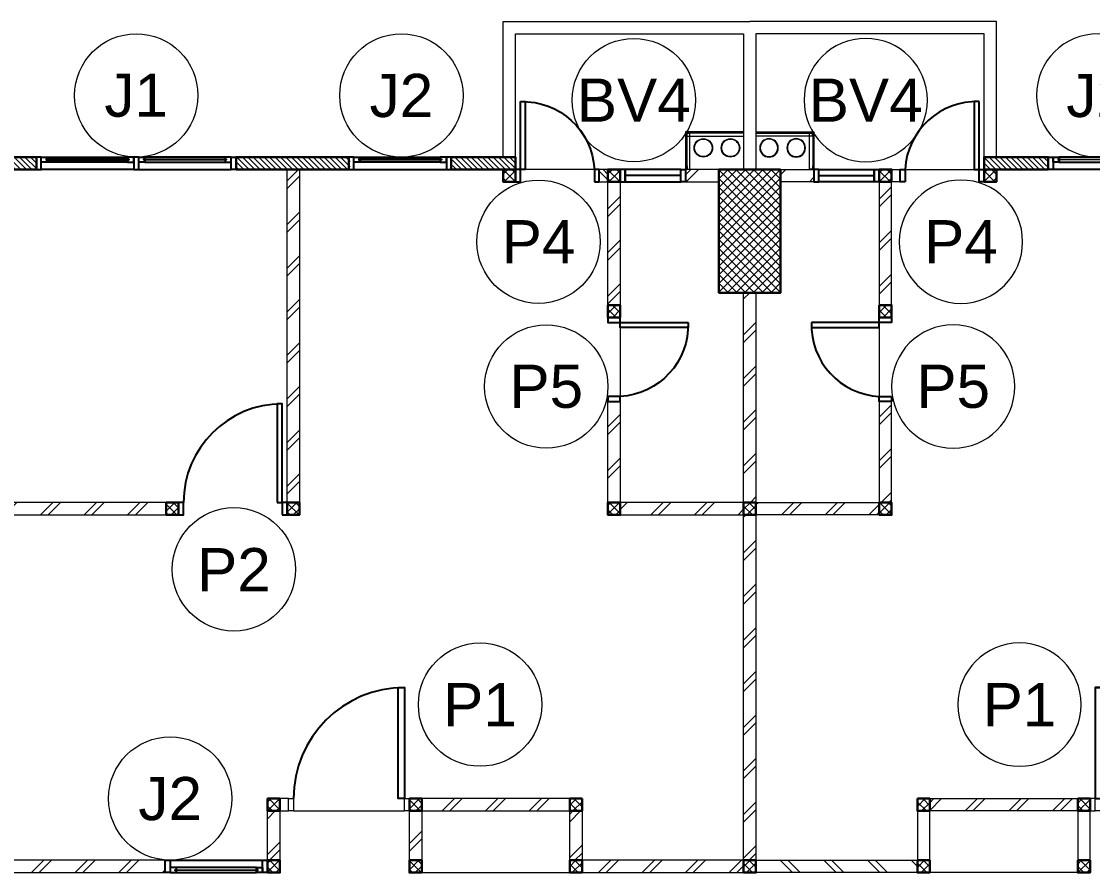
# Model space of a CAD drawing. Header units: millimetres. Extents: x -108 to 351, y -17 to 192.
# Drawn here: x 127.67 to 136.35, y 7.9 to 14.8 of the extents above; entities that cross this region are included whole.
import ezdxf
from ezdxf.enums import TextEntityAlignment as Align

# ---------------------------------------------------------------- set-up
doc = ezdxf.new("R2010")
doc.units = ezdxf.units.MM
for name, color, linetype, lineweight in [('ars', 11, 'Continuous', 0), ('KACA', 151, 'Continuous', 5), ('KOL', 1, 'Continuous', 30), ('KOLOM', 4, 'Continuous', 9), ('lan', 7, 'Continuous', 15), ('NOT', 7, 'Continuous', 20), ('tem', 5, 'Continuous', 20)]:
    doc.layers.add(name, color=color, linetype=linetype, lineweight=lineweight)
doc.layers.add('Kusen', color=30, linetype='Continuous')
doc.styles.add('S', font='simplex', dxfattribs={"width": 0.75})
doc.styles.get("Standard").update_dxf_attribs({"font": 'arial.ttf'})
pattern_1 = [(135, (-516.411525, -325.874947), (0.0220970869, 0.0220970869), [])]
pattern_2 = [(45, (0, 0), (-0.1767767, 0.1767767), []), (45, (0.0625, 0), (-0.1767767, 0.1767767), [])]

# ---------------------------------------------------------------- blocks, each defined once
blk = doc.blocks.new('k2')
at = {"layer": 'ars'}
h = blk.add_hatch(dxfattribs=at)
h.set_pattern_fill('_USER', color=256, scale=0.05, angle=45, double=1, pattern_type=0)
h.set_pattern_definition([(45, (0, -5), (-0.03535534, 0.03535534), []), (135, (0, -5), (-0.03535534, -0.03535534), [])])
h.paths.add_polyline_path([(-0.25, -0.5), (0.25, -0.5), (0.25, 0.5), (-0.25, 0.5)])
at = {"layer": 'KOL'}
blk.add_lwpolyline([(-0.25, -0.5), (0.25, -0.5), (0.25, 0.5), (-0.25, 0.5)], close=True, dxfattribs=at)
blk = doc.blocks.new('T. J1')
at = {"layer": 'Kusen'}
for p, q in [((-0.7188, 0.1), (-0.0688, 0.1)), ((0.7212, 0.1), (0.0712, 0.1)), ((-0.0188, 0), (-0.7688, 0)), ((-0.0688, 0.06), (-0.7188, 0.06)), ((0.0212, 0), (0.7712, 0)), ((0.0712, 0.06), (0.7212, 0.06))]:
    blk.add_line(p, q, dxfattribs=at)
for points in [[(-0.8088, 0), (-0.7688, 0), (-0.7688, 0.1), (-0.8088, 0.1)], [(-0.0188, 0), (0.0212, 0), (0.0212, 0.1), (-0.0188, 0.1)], [(0.8112, 0), (0.7712, 0), (0.7712, 0.1), (0.8112, 0.1)]]:
    blk.add_lwpolyline(points, close=True, dxfattribs=at)
for points in [[(-0.7188, 0.0775), (-0.7188, 0.06), (-0.7688, 0.06), (-0.7688, 0.1), (-0.7188, 0.1), (-0.7188, 0.0825), (-0.7288, 0.0825), (-0.7288, 0.0775), (-0.7188, 0.0775)], [(-0.0688, 0.0775), (-0.0688, 0.06), (-0.0188, 0.06), (-0.0188, 0.1), (-0.0688, 0.1), (-0.0688, 0.0825), (-0.0588, 0.0825), (-0.0588, 0.0775), (-0.0688, 0.0775)], [(0.0712, 0.0775), (0.0712, 0.06), (0.0212, 0.06), (0.0212, 0.1), (0.0712, 0.1), (0.0712, 0.0825), (0.0612, 0.0825), (0.0612, 0.0775), (0.0712, 0.0775)], [(0.7212, 0.0775), (0.7212, 0.06), (0.7712, 0.06), (0.7712, 0.1), (0.7212, 0.1), (0.7212, 0.0825), (0.7312, 0.0825), (0.7312, 0.0775), (0.7212, 0.0775)]]:
    blk.add_lwpolyline(points, dxfattribs=at)
at = {"layer": 'Kusen', "color": 141}
for points in [[(-0.7288, 0.0775), (-0.0588, 0.0775), (-0.0588, 0.0825), (-0.7288, 0.0825)], [(0.7312, 0.0775), (0.0612, 0.0775), (0.0612, 0.0825), (0.7312, 0.0825)]]:
    blk.add_lwpolyline(points, close=True, dxfattribs=at)
blk = doc.blocks.new('T. J2')
at = {"layer": 'KACA', "color": 141}
blk.add_lwpolyline([(-0.3792, 0.0775), (0.2908, 0.0775), (0.2908, 0.0825), (-0.3792, 0.0825)], close=True, dxfattribs=at)
at = {"layer": 'Kusen'}
for p, q in [((-0.3692, 0.1), (0.2808, 0.1)), ((-0.4192, 0), (0.3308, 0)), ((0.2808, 0.06), (-0.3692, 0.06))]:
    blk.add_line(p, q, dxfattribs=at)
for points in [[(-0.4592, 0), (-0.4192, 0), (-0.4192, 0.1), (-0.4592, 0.1)], [(0.3308, 0), (0.3708, 0), (0.3708, 0.1), (0.3308, 0.1)]]:
    blk.add_lwpolyline(points, close=True, dxfattribs=at)
for points in [[(-0.3692, 0.0775), (-0.3692, 0.06), (-0.4192, 0.06), (-0.4192, 0.1), (-0.3692, 0.1), (-0.3692, 0.0825), (-0.3792, 0.0825), (-0.3792, 0.0775), (-0.3692, 0.0775)], [(0.2808, 0.0775), (0.2808, 0.06), (0.3308, 0.06), (0.3308, 0.1), (0.2808, 0.1), (0.2808, 0.0825), (0.2908, 0.0825), (0.2908, 0.0775), (0.2808, 0.0775)]]:
    blk.add_lwpolyline(points, dxfattribs=at)
blk = doc.blocks.new('P.80')
at = {"layer": 'Kusen'}
for points in [[(-69.8094, -74.8368), (-69.7694, -74.8368), (-69.7694, -74.0368), (-69.8094, -74.0368)], [(-70.6094, -74.9368), (-70.5694, -74.9368), (-70.5694, -74.8368), (-70.6094, -74.8368)], [(-69.7694, -74.9368), (-69.7294, -74.9368), (-69.7294, -74.8368), (-69.7694, -74.8368)]]:
    blk.add_lwpolyline(points, close=True, dxfattribs=at)
blk.add_arc((-69.7694, -74.8368), 0.8, 90, 180, dxfattribs=at)
blk = doc.blocks.new('K 10.10')
at = {"layer": 'ars'}
h = blk.add_hatch(dxfattribs=at)
h.set_pattern_fill('_USER', color=256, scale=0.05, angle=45, double=1, pattern_type=0)
h.set_pattern_definition([(45, (0, 0), (-0.035355339, 0.035355339), []), (135, (0, 0), (-0.035355339, -0.035355339), [])])
h.paths.add_polyline_path([(1560.5383, 1380.4069), (1560.6383, 1380.4069), (1560.6383, 1380.5069), (1560.5383, 1380.5069)])
at = {"layer": 'KOL'}
blk.add_lwpolyline([(1560.5383, 1380.4069), (1560.6383, 1380.4069), (1560.6383, 1380.5069), (1560.5383, 1380.5069)], close=True, dxfattribs=at)
blk = doc.blocks.new('P-90')
at = {"layer": 'Kusen'}
blk.add_lwpolyline([(374.6908, -21.5979), (374.7408, -21.5979), (374.7408, -22.4979), (374.6908, -22.4979)], close=True, dxfattribs=at)
at = {"layer": 'Kusen', "lineweight": 9}
for points in [[(373.8008, -22.4979), (373.8408, -22.4979), (373.8408, -22.5979), (373.8008, -22.5979)], [(374.7408, -22.4979), (374.7808, -22.4979), (374.7808, -22.5979), (374.7408, -22.5979)]]:
    blk.add_lwpolyline(points, close=True, dxfattribs=at)
at = {"layer": 'Kusen'}
blk.add_arc((374.7408, -22.4979), 0.9, 90, 180, dxfattribs=at)
blk = doc.blocks.new('P.60')
at = {"layer": 'Kusen'}
for points in [[(1472.8348, 997.5354), (1472.8748, 997.5354), (1472.8748, 997.4354), (1472.8348, 997.4354)], [(1473.4748, 997.5354), (1473.5148, 997.5354), (1473.5148, 997.4354), (1473.4748, 997.4354)], [(1472.8748, 996.8854), (1472.9148, 996.8854), (1472.9148, 997.4354), (1472.8748, 997.4354)]]:
    blk.add_lwpolyline(points, close=True, dxfattribs=at)
blk.add_arc((1472.8948, 997.4658), 0.5808, 268.02661, 356.99428, dxfattribs=at)
blk = doc.blocks.new('BV')
at = {"layer": 'Kusen'}
for points in [[(-0.225, 0.1), (-0.265, 0.1), (-0.265, 0), (-0.225, 0)], [(-0.225, 0.1), (-0.265, 0.1), (-0.265, 0), (-0.225, 0)], [(0.225, 0.1), (-0.225, 0.1), (-0.225, 0), (0.225, 0)], [(0.225, 0.1), (0.265, 0.1), (0.265, 0), (0.225, 0)]]:
    blk.add_lwpolyline(points, close=True, dxfattribs=at)
at = {"layer": 'Kusen', "color": 141}
blk.add_lwpolyline([(0.225, 0.05), (-0.225, 0.05)], dxfattribs=at)
blk = doc.blocks.new('1-typikal-1a')
at = {"layer": 'ars'}
for points in [[(6.15, 0.4554), (5.68, 0.4554), (5.68, 0.15)], [(6.15, 0.4446), (5.6897, 0.4446), (5.6897, 0.15)], [(5.7151, 0.4446), (5.6897, 0.4446), (5.6897, 0.4191), (5.6921, 0.4191), (5.6921, 0.4433), (5.7151, 0.4433), (5.7151, 0.4446)], [(5.7151, 0.1524), (5.7151, 0.4433)], [(5.6897, 0.4191), (6.15, 0.4191)], [(5.7151, 0.15), (5.6897, 0.15), (5.6897, 0.1794), (5.6921, 0.1794), (5.6921, 0.1524), (5.7151, 0.1524), (5.7151, 0.15)]]:
    blk.add_lwpolyline(points, dxfattribs=at)
for centre, radius in [((5.8235, 0.325), 0.075), ((5.8235, 0.325), 0.071), ((6.0435, 0.325), 0.075), ((6.0435, 0.325), 0.071)]:
    blk.add_circle(centre, radius, dxfattribs=at)
at = {"layer": 'KOL'}
for points in [[(2.035, 0.15), (2.95, 0.15), (2.95, 0.25), (2.035, 0.25)], [(3.78, 0.15), (4.3, 0.15), (4.3, 0.25), (3.78, 0.25)]]:
    blk.add_lwpolyline(points, close=True, dxfattribs=at)
at = {"layer": 'lan'}
for p, q in [((4.2, 0.25), (4.2, 1.35)), ((4.2, 1.35), (6.2, 1.35)), ((4.3, 0.25), (4.3, 1.25)), ((4.3, 1.25), (6.15, 1.25)), ((6.15, 1.25), (6.15, 0.15)), ((4.94, 0.15), (4.38, 0.15)), ((5.15, -1.13), (5.15, -1.69)), ((2.5, -5.0505), (3.4, -5.0505)), ((3.5438, -5.55), (4.744, -5.55))]:
    blk.add_line(p, q, dxfattribs=at)
at = {"layer": 'tem', "ltscale": 2}
blk.add_lwpolyline([(2.5487, -2.55), (2.4487, -2.55), (2.4487, 0.15), (2.5487, 0.15)], close=True, dxfattribs=at)
at = {"layer": 'tem'}
for points in [[(4.98, 0.05), (5.05, 0.05), (5.05, 0.15), (4.98, 0.15)], [(5.68, 0.05), (5.95, 0.05), (5.95, 0.15), (5.68, 0.15)], [(5.05, -0.95), (5.05, 0.05), (5.15, 0.05), (5.15, -0.95)], [(5.05, -2.55), (5.05, -1.73), (5.15, -1.73), (5.15, -2.55)], [(0.05, -2.65), (1.4687, -2.65), (1.4687, -2.55), (0.05, -2.55)], [(5.15, -2.65), (6.15, -2.65), (6.15, -2.55), (5.15, -2.55)], [(2.39, -5.0505), (2.46, -5.0505), (2.46, -4.9505), (2.39, -4.9505)], [(3.54, -5.0505), (4.74, -5.0505), (4.74, -4.9505), (3.54, -4.9505)], [(2.29, -5.45), (2.29, -5.0505), (2.39, -5.0505), (2.39, -5.45)], [(3.44, -5.45), (3.44, -5.0505), (3.54, -5.0505), (3.54, -5.45)], [(4.74, -5.45), (4.74, -5.0505), (4.84, -5.0505), (4.84, -5.45)], [(0.05, -5.55), (1.46, -5.55), (1.46, -5.45), (0.05, -5.45)], [(4.84, -5.55), (6.15, -5.55), (6.15, -5.45), (4.84, -5.45)]]:
    blk.add_lwpolyline(points, close=True, dxfattribs=at)
blk.add_blockref('BV', (5.415, 0.05))
at = {"layer": 'KOLOM', "extrusion": (0, 0, -1), "xscale": -1, "zscale": -1, "rotation": 180}
for p in [(-1564.8383, 1380.5569), (-1565.6883, 1380.5569), (-1565.6883, 1379.4569), (-1562.107, 1377.8569), (-1563.087, 1377.8569), (-1565.6883, 1377.8569), (-1562.9283, 1375.4564), (-1564.0783, 1375.4564), (-1565.3783, 1375.4564), (-1562.9283, 1374.9569), (-1564.0783, 1374.9569), (-1565.3783, 1374.9569)]:
    blk.add_blockref('K 10.10', p, dxfattribs=at)
at = {"layer": 'Kusen', "xscale": -1}
for name, p, rotation in [('P.60', (-1468.5348, 997.5854), 180), ('P.60', (1002.5854, 1471.7848), 90), ('T. J2', (1.9192, -5.45), 180)]:
    blk.add_blockref(name, p, dxfattribs=dict(at, rotation=rotation))
at = {"layer": 'Kusen'}
for name, p in [('T. J1', (1.2239, 0.15)), ('T. J2', (3.4092, 0.15)), ('P.80', (72.178, 72.2868)), ('P-90', (-371.3408, 17.5474))]:
    blk.add_blockref(name, p, dxfattribs=at)
blk = doc.blocks.new('LANTAI-1')
at = {"layer": 'ars'}
h = blk.add_hatch(dxfattribs=at)
h.set_pattern_fill('ANSI31', color=256, scale=0.25, angle=180, style=0)
h.set_pattern_definition([(135, (-520.296525, -325.874947), (0.0220970869, 0.0220970869), [])])
h.paths.add_polyline_path([(-30.9828, 14.2246), (-30.3178, 14.2246), (-30.3178, 14.3246), (-30.9828, 14.3246)])
h = blk.add_hatch(dxfattribs=at)
h.set_pattern_fill('ANSI31', color=256, scale=0.25, angle=180, style=0)
h.set_pattern_definition(pattern_1)
h.paths.add_polyline_path([(-28.6978, 14.2246), (-27.7728, 14.2246), (-27.7728, 14.3246), (-28.6978, 14.3246)])
h = blk.add_hatch(dxfattribs=at)
h.set_pattern_fill('ANSI31', color=256, scale=0.25, angle=180, style=0)
h.set_pattern_definition(pattern_1)
h.paths.add_polyline_path([(-26.9428, 14.2246), (-26.4328, 14.2246), (-26.4328, 14.3246), (-26.9428, 14.3246)])
h = blk.add_hatch(dxfattribs=at)
h.set_pattern_fill('ANSI31', color=256, scale=0.25, angle=180, style=0)
h.set_pattern_definition(pattern_1)
h.paths.add_polyline_path([(-22.1228, 14.2246), (-22.6328, 14.2246), (-22.6328, 14.3246), (-22.1228, 14.3246)])
h = blk.add_hatch(dxfattribs=at)
h.set_pattern_fill('TEMBOK', color=256, scale=0.25)
h.set_pattern_definition(pattern_2)
h.paths.add_polyline_path([(-28.1841, 11.5246), (-28.2841, 11.5246), (-28.2841, 14.2246), (-28.1841, 14.2246)])
h = blk.add_hatch(dxfattribs=at)
h.set_pattern_fill('ANSI32', color=256, scale=0.25, angle=180, style=0, double=1)
h.set_pattern_definition([(135, (-25.75606, 1.5), (0.06629126, 0.06629126), []), (135, (-25.80026, 1.5), (0.06629126, 0.06629126), [])])
h.paths.add_polyline_path([(-25.7528, 14.1246), (-25.6828, 14.1246), (-25.6828, 14.2246), (-25.7528, 14.2246)])
h = blk.add_hatch(dxfattribs=at)
h.set_pattern_fill('TEMBOK', color=256, scale=0.25)
h.set_pattern_definition(pattern_2)
h.paths.add_polyline_path([(-25.0528, 14.1246), (-24.7828, 14.1246), (-24.7828, 14.2246), (-25.0528, 14.2246)])
h = blk.add_hatch(dxfattribs=at)
h.set_pattern_fill('TEMBOK', color=256, scale=0.25)
h.set_pattern_definition(pattern_2)
h.paths.add_polyline_path([(-24.0128, 14.1246), (-24.2828, 14.1246), (-24.2828, 14.2246), (-24.0128, 14.2246)])
h = blk.add_hatch(dxfattribs=at)
h.set_pattern_fill('TEMBOK', color=256, scale=0.25)
h.set_pattern_definition(pattern_2)
h.paths.add_polyline_path([(-25.6828, 13.1246), (-25.6828, 14.1246), (-25.5828, 14.1246), (-25.5828, 13.1246)])
h = blk.add_hatch(dxfattribs=at)
h.set_pattern_fill('TEMBOK', color=256, scale=0.25)
h.set_pattern_definition(pattern_2)
h.paths.add_polyline_path([(-23.3828, 13.1246), (-23.3828, 14.1246), (-23.4828, 14.1246), (-23.4828, 13.1246)])
h = blk.add_hatch(dxfattribs=at)
h.set_pattern_fill('TEMBOK', color=256, scale=0.25)
h.set_pattern_definition(pattern_2)
h.paths.add_polyline_path([(-24.4828, 11.5246), (-24.5828, 11.5246), (-24.5828, 13.2246), (-24.4828, 13.2246)])
h = blk.add_hatch(dxfattribs=at)
h.set_pattern_fill('TEMBOK', color=256, scale=0.25)
h.set_pattern_definition(pattern_2)
h.paths.add_polyline_path([(-25.6828, 11.5246), (-25.6828, 12.3446), (-25.5828, 12.3446), (-25.5828, 11.5246)])
h = blk.add_hatch(dxfattribs=at)
h.set_pattern_fill('TEMBOK', color=256, scale=0.25)
h.set_pattern_definition(pattern_2)
h.paths.add_polyline_path([(-23.3828, 11.5246), (-23.3828, 12.3446), (-23.4828, 12.3446), (-23.4828, 11.5246)])
h = blk.add_hatch(dxfattribs=at)
h.set_pattern_fill('TEMBOK', color=256, scale=0.25)
h.set_pattern_definition(pattern_2)
h.paths.add_polyline_path([(-30.6828, 11.4246), (-29.2641, 11.4246), (-29.2641, 11.5246), (-30.6828, 11.5246)])
h = blk.add_hatch(dxfattribs=at)
h.set_pattern_fill('TEMBOK', color=256, scale=0.25)
h.set_pattern_definition(pattern_2)
h.paths.add_polyline_path([(-25.5828, 11.4246), (-24.5828, 11.4246), (-24.5828, 11.5246), (-25.5828, 11.5246)])
h = blk.add_hatch(dxfattribs=at)
h.set_pattern_fill('TEMBOK', color=256, scale=0.25)
h.set_pattern_definition(pattern_2)
h.paths.add_polyline_path([(-23.4828, 11.4246), (-24.4828, 11.4246), (-24.4828, 11.5246), (-23.4828, 11.5246)])
h = blk.add_hatch(dxfattribs=at)
h.set_pattern_fill('TEMBOK', color=256, scale=0.25)
h.set_pattern_definition(pattern_2)
h.paths.add_polyline_path([(-24.4828, 8.6246), (-24.5828, 8.6246), (-24.5828, 11.4246), (-24.4828, 11.4246)])
h = blk.add_hatch(dxfattribs=at)
h.set_pattern_fill('TEMBOK', color=256, scale=0.25)
h.set_pattern_definition(pattern_2)
h.paths.add_polyline_path([(-27.1928, 9.0242), (-25.9928, 9.0242), (-25.9928, 9.1242), (-27.1928, 9.1242)])
h = blk.add_hatch(dxfattribs=at)
h.set_pattern_fill('TEMBOK', color=256, scale=0.25)
h.set_pattern_definition(pattern_2)
h.paths.add_polyline_path([(-21.8728, 9.0242), (-23.0728, 9.0242), (-23.0728, 9.1242), (-21.8728, 9.1242)])
h = blk.add_hatch(dxfattribs=at)
h.set_pattern_fill('TEMBOK', color=256, scale=0.25)
h.set_pattern_definition(pattern_2)
h.paths.add_polyline_path([(-28.4428, 8.6246), (-28.4428, 9.0242), (-28.3428, 9.0242), (-28.3428, 8.6246)])
h = blk.add_hatch(dxfattribs=at)
h.set_pattern_fill('TEMBOK', color=256, scale=0.25)
h.set_pattern_definition(pattern_2)
h.paths.add_polyline_path([(-27.2928, 8.6246), (-27.2928, 9.0242), (-27.1928, 9.0242), (-27.1928, 8.6246)])
h = blk.add_hatch(dxfattribs=at)
h.set_pattern_fill('TEMBOK', color=256, scale=0.25)
h.set_pattern_definition(pattern_2)
h.paths.add_polyline_path([(-25.9928, 8.6246), (-25.9928, 9.0242), (-25.8928, 9.0242), (-25.8928, 8.6246)])
h = blk.add_hatch(dxfattribs=at)
h.set_pattern_fill('TEMBOK', color=256, scale=0.25)
h.set_pattern_definition(pattern_2)
h.paths.add_polyline_path([(-30.6828, 8.5246), (-29.2728, 8.5246), (-29.2728, 8.6246), (-30.6828, 8.6246)])
h = blk.add_hatch(dxfattribs=at)
h.set_pattern_fill('TEMBOK', color=256, scale=0.25)
h.set_pattern_definition(pattern_2)
h.paths.add_polyline_path([(-25.8928, 8.5246), (-24.5828, 8.5246), (-24.5828, 8.6246), (-25.8928, 8.6246)])
h = blk.add_hatch(dxfattribs=at)
h.set_pattern_fill('TEMBOK', color=256, scale=0.25)
h.set_pattern_definition([(315, (-30.7328, 56.584), (-0.1767767, -0.1767767), []), (315, (-30.6703, 56.584), (-0.1767767, -0.1767767), [])])
h.paths.add_polyline_path([(-23.1728, 8.5246), (-24.4828, 8.5246), (-24.4828, 8.6246), (-23.1728, 8.6246)])
at = {"layer": 'KOL'}
blk.add_lwpolyline([(-30.9828, 14.2246), (-30.3178, 14.2246), (-30.3178, 14.3246), (-30.9828, 14.3246)], close=True, dxfattribs=at)
at = {"layer": 'tem', "ltscale": 2}
for points in [[(-24.4828, 11.5246), (-24.5828, 11.5246), (-24.5828, 13.2246), (-24.4828, 13.2246)], [(-24.4828, 8.6246), (-24.5828, 8.6246), (-24.5828, 11.4246), (-24.4828, 11.4246)]]:
    blk.add_lwpolyline(points, close=True, dxfattribs=at)
at = {"layer": 'KOL', "rotation": 180}
blk.add_blockref('k2', (-24.5328, 13.7246), dxfattribs=at)
at = {"layer": 'KOLOM', "extrusion": (0, 0, -1), "xscale": -1, "zscale": -1, "rotation": 180}
for p in [(-1536.0555, 1391.9315), (-1536.0555, 1389.0315)]:
    blk.add_blockref('K 10.10', p, dxfattribs=at)
at = {"layer": 'lan'}
blk.add_blockref('1-typikal-1a', (-30.7328, 14.0746), dxfattribs=at)
at = {"layer": 'lan', "xscale": -1}
blk.add_blockref('1-typikal-1a', (-18.3328, 14.0746), dxfattribs=at)
blk = doc.blocks.new('NAV')
blk.add_circle((0, -0.4), 0.4)
at = {"style": 'S', "width": 0.75, "flags": 4}
blk.add_attdef('AV', text='', height=0.3, dxfattribs=at).set_placement((0, -0.4), align=Align.MIDDLE)

msp = doc.modelspace()

# ---------------------------------------------------------------- block references
at = {"color": 2}
msp.add_blockref('LANTAI-1', (158.10666, -0.62888), dxfattribs=at)
at = {"layer": 'NOT'}
ref = msp.add_blockref('NAV', (128.59886, 13.69575), dxfattribs=dict(at, xscale=1.25, yscale=1.25, zscale=1.25, rotation=180))
ref.add_attrib('AV', 'J1', dxfattribs={"layer": '0', "height": 0.35, "flags": 4}).set_placement((128.59886, 14.19575), align=Align.MIDDLE)
ref = msp.add_blockref('NAV', (130.74886, 13.69575), dxfattribs=dict(at, xscale=1.25, yscale=1.25, zscale=1.25, rotation=180))
ref.add_attrib('AV', 'J2', dxfattribs={"layer": '0', "height": 0.35, "flags": 4}).set_placement((130.74886, 14.19575), align=Align.MIDDLE)
ref = msp.add_blockref('NAV', (136.39886, 13.69575), dxfattribs=dict(at, xscale=-1.25, yscale=1.25, zscale=1.25, rotation=180))
ref.add_attrib('AV', 'J2', dxfattribs={"layer": '0', "height": 0.35, "flags": 4}).set_placement((136.39886, 14.19575), align=Align.MIDDLE)
ref = msp.add_blockref('NAV', (132.63372, 13.6579), dxfattribs=dict(at, xscale=1.25, yscale=1.25, zscale=1.25, rotation=180))
ref.add_attrib('AV', 'BV4', dxfattribs={"layer": '0', "height": 0.35, "flags": 4}).set_placement((132.63372, 14.1579), align=Align.MIDDLE)
ref = msp.add_blockref('NAV', (134.51401, 13.6579), dxfattribs=dict(at, xscale=-1.25, yscale=1.25, zscale=1.25, rotation=180))
ref.add_attrib('AV', 'BV4', dxfattribs={"layer": '0', "height": 0.35, "flags": 4}).set_placement((134.51401, 14.1579), align=Align.MIDDLE)
ref = msp.add_blockref('NAV', (131.86113, 12.50989), dxfattribs=dict(at, xscale=1.25, yscale=1.25, zscale=1.25, rotation=180))
ref.add_attrib('AV', 'P4', dxfattribs={"layer": '0', "height": 0.35, "flags": 4}).set_placement((131.86113, 13.00989), align=Align.MIDDLE)
ref = msp.add_blockref('NAV', (135.2866, 12.50989), dxfattribs=dict(at, xscale=-1.25, yscale=1.25, zscale=1.25, rotation=180))
ref.add_attrib('AV', 'P4', dxfattribs={"layer": '0', "height": 0.35, "flags": 4}).set_placement((135.2866, 13.00989), align=Align.MIDDLE)
ref = msp.add_blockref('NAV', (131.92386, 11.33575), dxfattribs=dict(at, xscale=1.25, yscale=1.25, zscale=1.25, rotation=180))
ref.add_attrib('AV', 'P5', dxfattribs={"layer": '0', "height": 0.35, "flags": 4}).set_placement((131.92386, 11.83575), align=Align.MIDDLE)
ref = msp.add_blockref('NAV', (135.22386, 11.33575), dxfattribs=dict(at, xscale=-1.25, yscale=1.25, zscale=1.25, rotation=180))
ref.add_attrib('AV', 'P5', dxfattribs={"layer": '0', "height": 0.35, "flags": 4}).set_placement((135.22386, 11.83575), align=Align.MIDDLE)
ref = msp.add_blockref('NAV', (129.39079, 9.85402), dxfattribs=dict(at, xscale=1.25, yscale=1.25, zscale=1.25, rotation=180))
ref.add_attrib('AV', 'P2', dxfattribs={"layer": '0', "height": 0.35, "flags": 4}).set_placement((129.39079, 10.35402), align=Align.MIDDLE)
ref = msp.add_blockref('NAV', (131.38642, 8.75721), dxfattribs=dict(at, xscale=1.25, yscale=1.25, zscale=1.25, rotation=180))
ref.add_attrib('AV', 'P1', dxfattribs={"layer": '0', "height": 0.35, "flags": 4}).set_placement((131.38642, 9.25721), align=Align.MIDDLE)
ref = msp.add_blockref('NAV', (135.76131, 8.75721), dxfattribs=dict(at, xscale=-1.25, yscale=1.25, zscale=1.25, rotation=180))
ref.add_attrib('AV', 'P1', dxfattribs={"layer": '0', "height": 0.35, "flags": 4}).set_placement((135.76131, 9.25721), align=Align.MIDDLE)
ref = msp.add_blockref('NAV', (128.87386, 7.99575), dxfattribs=dict(at, xscale=1.25, yscale=1.25, zscale=1.25, rotation=180))
ref.add_attrib('AV', 'J2', dxfattribs={"layer": '0', "height": 0.35, "flags": 4}).set_placement((128.87386, 8.49575), align=Align.MIDDLE)

doc.saveas('drawing.dxf')
